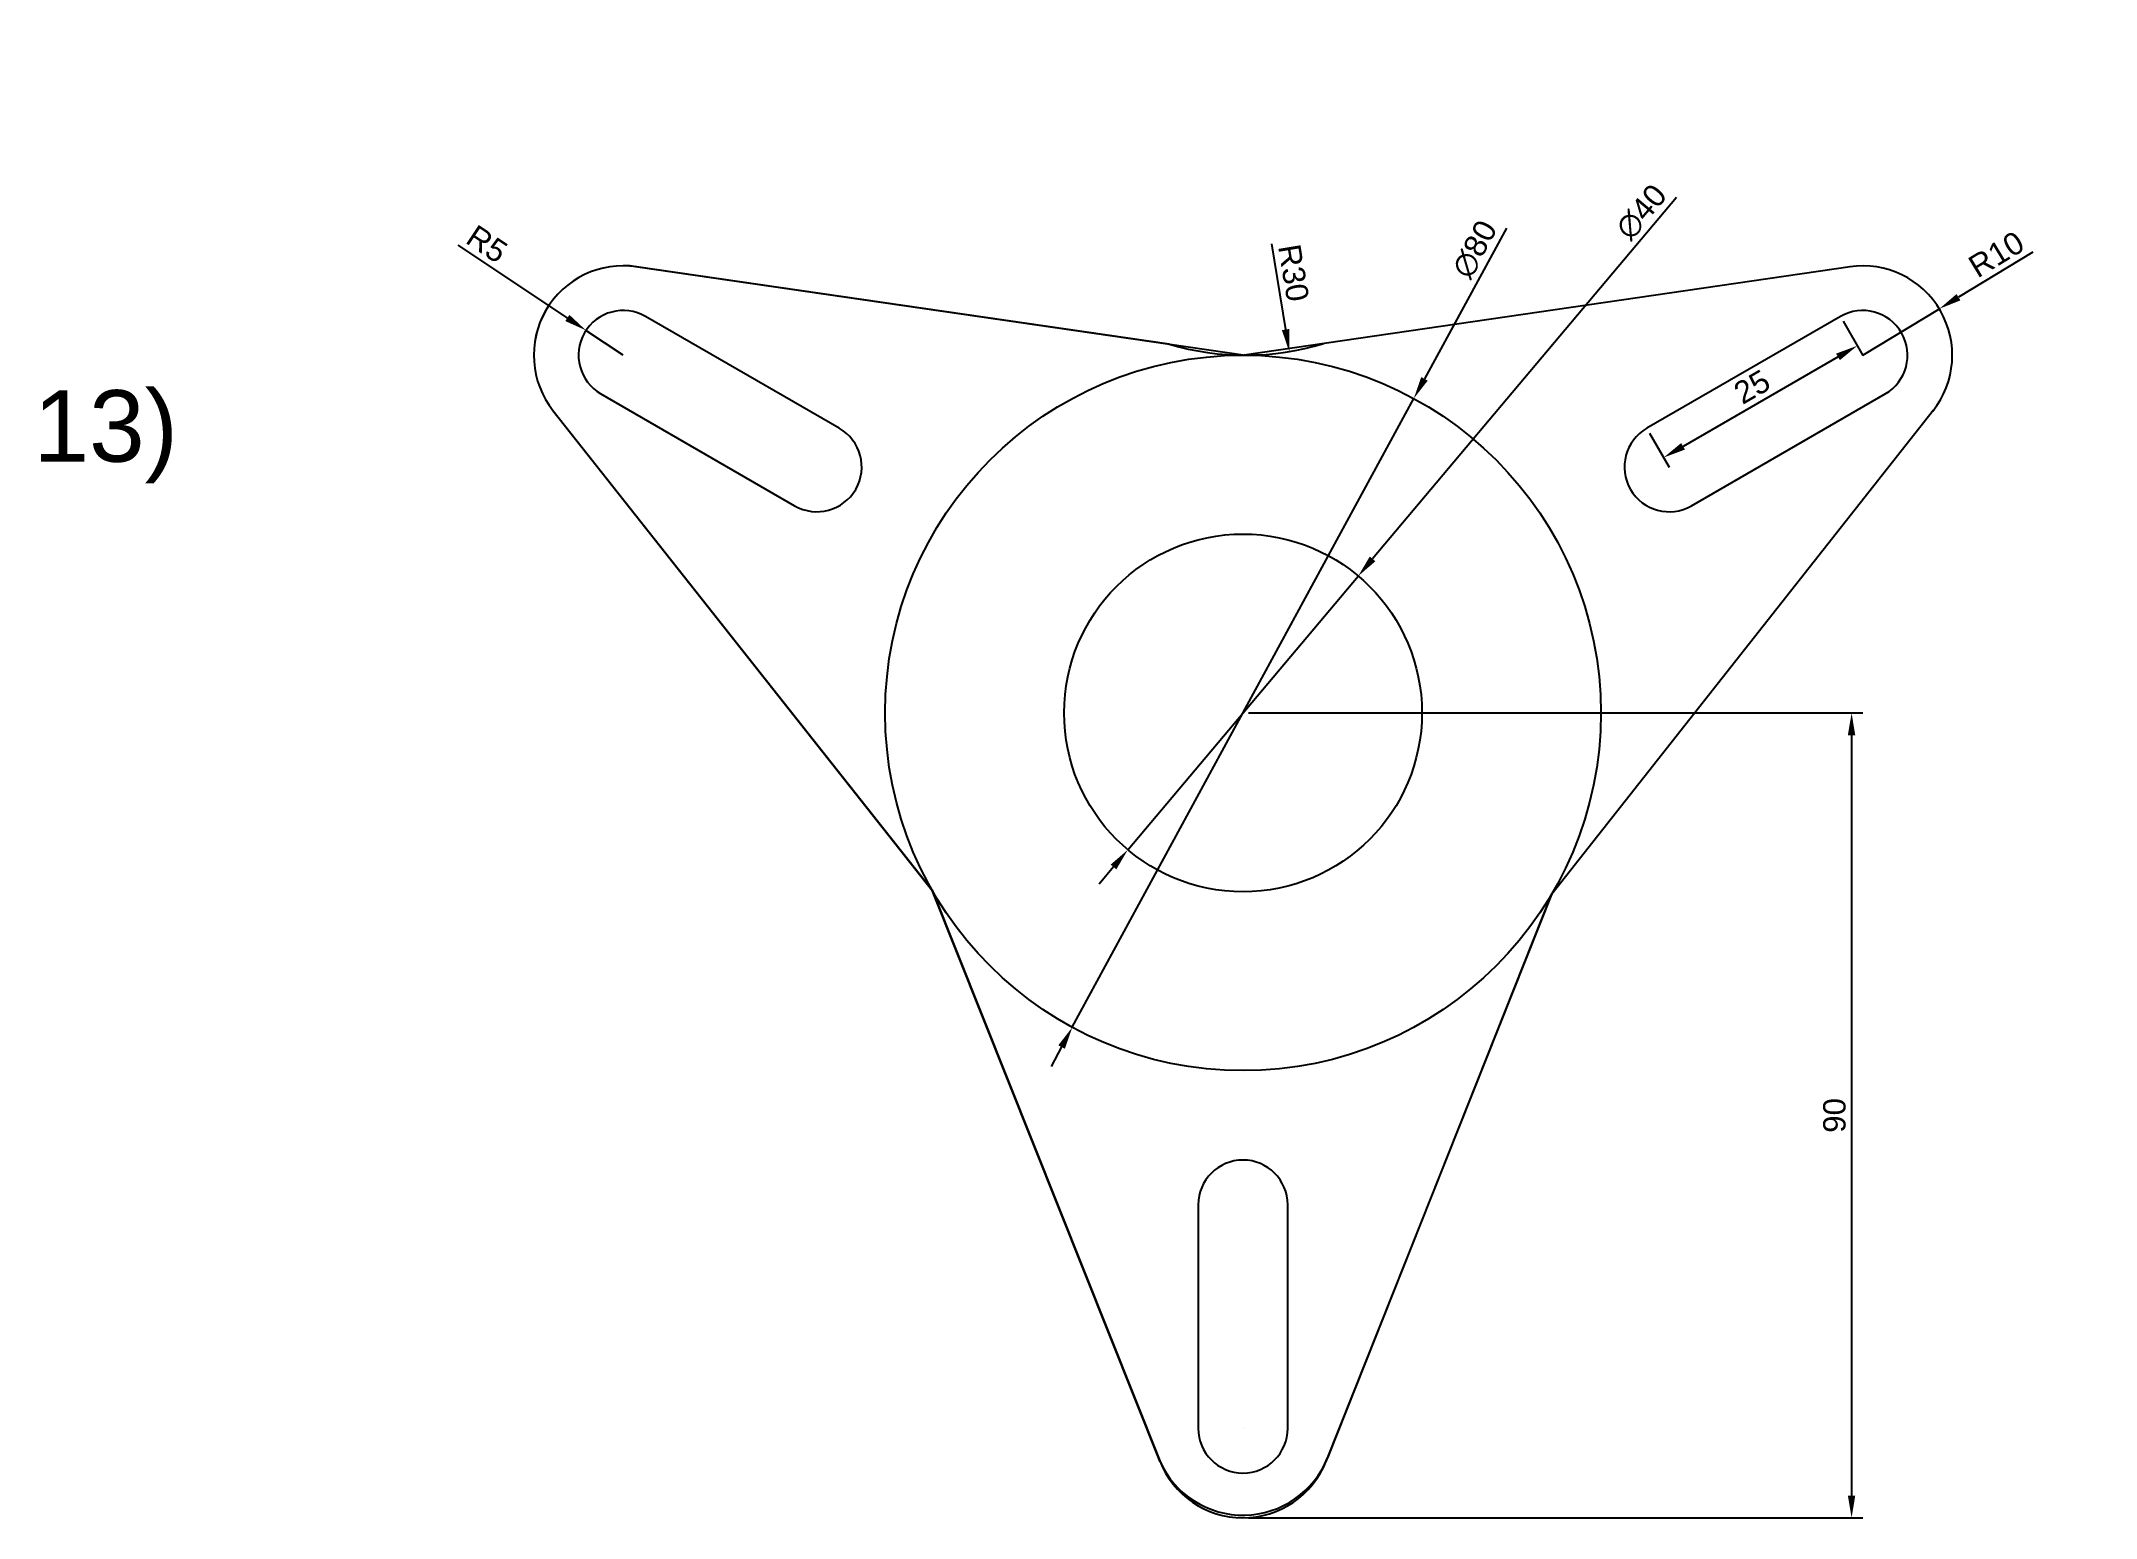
# Model space of a CAD drawing. Header units: millimetres. Extents: x 2988 to 3218, y 1637 to 1802.
import ezdxf

# ---------------------------------------------------------------- set-up
doc = ezdxf.new("R2010")
doc.units = ezdxf.units.MM
doc.styles.get("Standard").update_dxf_attribs({"font": 'arial.ttf'})
doc.dimstyles.new('ISO-25', dxfattribs={"dimtxt": 2.5, "dimasz": 2.5, "dimexe": 1.25, "dimexo": 0.625, "dimtad": 1, "dimtxsty": 'Standard', "dimcen": 2.5, "dimadec": 0, "dimazin": 0, "dimtfac": 1, "dimtmove": 0, "dimatfit": 3, "dimfxl": 1, "dimarcsym": 0})

# ---------------------------------------------------------------- blocks, each defined once
blk = doc.blocks.new('*U5')
for p, q in [((-9.16, -28.88), (-34.68, 35.12)), ((9.39, -28.83), (34.68, 34.77)), ((-4.9, -0.12), (-4.9, -25.12)), ((5.1, -25.12), (5.1, -0.12))]:
    blk.add_line(p, q)
for centre, radius, start, end in [((0.1, -0.12), 5, 0, 180), ((0.1, -25.12), 5, 180, 0), ((0.1, -25.12), 10, 201.37, 338.3663)]:
    blk.add_arc(centre, radius, start, end)
blk = doc.blocks.new('*U6')
at = {"color": 0, "linetype": 'ByBlock', "lineweight": -2, "transparency": 16777216}
for p, rotation in [((3074.98, 1754.3), 240), ((3170.03, 1754.12), 120)]:
    blk.add_blockref('*U5', p, dxfattribs=dict(at, rotation=rotation))
blk.add_blockref('*U5', (3122.35, 1671.9), dxfattribs=at)
blk = doc.blocks.new('*D7')
at = {"color": 0, "lineweight": -2, "transparency": 16777216}
blk.add_line((3125.63, 1779.23), (3127.21, 1769.64), dxfattribs=at)
at = {"color": 0, "transparency": 16777216}
blk.add_solid([(3127.63, 1769.71), (3126.8, 1769.57), (3127.62, 1767.17)], dxfattribs=at)
at = {"layer": 'Defpoints', "color": 0, "transparency": 16777216}
for p in [(3122.74, 1796.77), (3127.62, 1767.17)]:
    blk.add_point(p, dxfattribs=at)
at = {"color": 0, "transparency": 16777216, "insert": (3128.1, 1775.98), "char_height": 2.5, "attachment_point": 5, "rotation": 279.3694}
blk.add_mtext('R30', dxfattribs=at)
blk = doc.blocks.new('*D8')
at = {"color": 0, "lineweight": -2, "transparency": 16777216}
for p, q in [((3189.55, 1770.56), (3191.75, 1766.75)), ((3188.96, 1766.58), (3171.64, 1756.58)), ((3167.9, 1758.06), (3170.1, 1754.25))]:
    blk.add_line(p, q, dxfattribs=at)
at = {"color": 0, "transparency": 16777216}
for points in [[(3188.75, 1766.95), (3189.17, 1766.22), (3191.12, 1767.83)], [(3171.43, 1756.95), (3171.85, 1756.22), (3169.47, 1755.33)]]:
    blk.add_solid(points, dxfattribs=at)
at = {"layer": 'Defpoints', "color": 0, "transparency": 16777216}
for p in [(3189.24, 1771.1), (3167.59, 1758.6), (3169.47, 1755.33)]:
    blk.add_point(p, dxfattribs=at)
at = {"color": 0, "transparency": 16777216, "insert": (3179.35, 1763.23), "char_height": 2.5, "attachment_point": 5, "rotation": 30}
blk.add_mtext('25', dxfattribs=at)
blk = doc.blocks.new('*D9')
at = {"color": 0, "lineweight": -2, "transparency": 16777216}
for p, q in [((3123.08, 1726.77), (3191.73, 1726.77)), ((3190.48, 1724.27), (3190.48, 1639.27)), ((3123.08, 1636.77), (3191.73, 1636.77))]:
    blk.add_line(p, q, dxfattribs=at)
at = {"color": 0, "transparency": 16777216}
for points in [[(3190.06, 1724.27), (3190.89, 1724.27), (3190.48, 1726.77)], [(3190.06, 1639.27), (3190.89, 1639.27), (3190.48, 1636.77)]]:
    blk.add_solid(points, dxfattribs=at)
at = {"layer": 'Defpoints', "color": 0, "transparency": 16777216}
for p in [(3122.46, 1726.77), (3122.46, 1636.77), (3190.48, 1636.77)]:
    blk.add_point(p, dxfattribs=at)
at = {"color": 0, "transparency": 16777216, "insert": (3188.57, 1681.77), "char_height": 2.5, "attachment_point": 5, "rotation": 90}
blk.add_mtext('90', dxfattribs=at)
blk = doc.blocks.new('*D10')
at = {"color": 0, "lineweight": -2, "transparency": 16777216}
for p, q in [((3210.73, 1778.3), (3202.42, 1773.26)), ((3191.74, 1766.77), (3200.29, 1771.96))]:
    blk.add_line(p, q, dxfattribs=at)
at = {"color": 0, "transparency": 16777216}
blk.add_solid([(3202.21, 1773.61), (3202.64, 1772.9), (3200.29, 1771.96)], dxfattribs=at)
at = {"layer": 'Defpoints', "color": 0, "transparency": 16777216}
for p in [(3200.29, 1771.96), (3191.74, 1766.77)]:
    blk.add_point(p, dxfattribs=at)
at = {"color": 0, "transparency": 16777216, "insert": (3206.66, 1778.05), "char_height": 2.5, "attachment_point": 5, "rotation": 31.2502}
blk.add_mtext('R10', dxfattribs=at)
blk = doc.blocks.new('*D12')
at = {"color": 0, "lineweight": -2, "transparency": 16777216}
for p, q in [((3034.68, 1779.09), (3046.93, 1770.93)), ((3053.17, 1766.77), (3049.01, 1769.55))]:
    blk.add_line(p, q, dxfattribs=at)
at = {"color": 0, "transparency": 16777216}
blk.add_solid([(3047.16, 1771.28), (3046.7, 1770.59), (3049.01, 1769.55)], dxfattribs=at)
at = {"layer": 'Defpoints', "color": 0, "transparency": 16777216}
for p in [(3049.01, 1769.55), (3053.17, 1766.77)]:
    blk.add_point(p, dxfattribs=at)
at = {"color": 0, "transparency": 16777216, "insert": (3037.94, 1779.2), "char_height": 2.5, "attachment_point": 5, "rotation": 326.3276}
blk.add_mtext('R5', dxfattribs=at)
blk = doc.blocks.new('*D14')
at = {"color": 0, "lineweight": -2, "transparency": 16777216}
for p, q in [((3151.89, 1780.99), (3142.73, 1764.13)), ((3103.37, 1691.62), (3141.54, 1761.93)), ((3102.18, 1689.42), (3100.99, 1687.23))]:
    blk.add_line(p, q, dxfattribs=at)
at = {"color": 0, "transparency": 16777216}
for points in [[(3142.37, 1764.32), (3143.1, 1763.93), (3141.54, 1761.93)], [(3101.81, 1689.62), (3102.54, 1689.22), (3103.37, 1691.62)]]:
    blk.add_solid(points, dxfattribs=at)
at = {"layer": 'Defpoints', "color": 0, "transparency": 16777216}
for p in [(3141.54, 1761.93), (3103.37, 1691.62)]:
    blk.add_point(p, dxfattribs=at)
at = {"color": 0, "transparency": 16777216, "insert": (3148.36, 1778.62), "char_height": 2.5, "attachment_point": 5, "rotation": 61.5043}
blk.add_mtext('∅80', dxfattribs=at)
blk = doc.blocks.new('*D15')
at = {"color": 0, "lineweight": -2, "transparency": 16777216}
for p, q in [((3170.91, 1784.41), (3136.94, 1744)), ((3109.58, 1711.47), (3135.33, 1742.08)), ((3107.97, 1709.55), (3106.37, 1707.64))]:
    blk.add_line(p, q, dxfattribs=at)
at = {"color": 0, "transparency": 16777216}
for points in [[(3136.62, 1744.26), (3137.25, 1743.73), (3135.33, 1742.08)], [(3107.66, 1709.82), (3108.29, 1709.28), (3109.58, 1711.47)]]:
    blk.add_solid(points, dxfattribs=at)
at = {"layer": 'Defpoints', "color": 0, "transparency": 16777216}
for p in [(3135.33, 1742.08), (3109.58, 1711.47)]:
    blk.add_point(p, dxfattribs=at)
at = {"color": 0, "transparency": 16777216, "insert": (3166.98, 1782.79), "char_height": 2.5, "attachment_point": 5, "rotation": 49.9419}
blk.add_mtext('∅40', dxfattribs=at)

msp = doc.modelspace()

# ---------------------------------------------------------------- linework, layer by layer
for p, q in [((3114.202, 1768.013), (3054.674, 1776.661)), ((3122.738, 1766.773), (3122.738, 1766.797)), ((3045.332, 1760.567), (3087.673, 1707.019)), ((3087.704, 1706.942), (3113.143, 1643.13)), ((3131.915, 1643.499), (3156.954, 1706.53)), ((3122.455, 1646.774), (3122.455, 1646.774))]:
    msp.add_line(p, q)
for radius in [40, 20]:
    msp.add_circle((3122.455, 1726.774), radius)
for centre, radius, start, end in [((3053.173, 1766.774), 10, 81.37001, 218.36633), ((3122.738, 1796.773), 30, 253.46879, 286.93564), ((3122.451, 1647.257), 10.182, 203.91191, 338.34316)]:
    msp.add_arc(centre, radius, start, end)

# ---------------------------------------------------------------- block references
msp.add_blockref('*U6', (0, 0))

# ---------------------------------------------------------------- texts
at = {"insert": (2987.251, 1762.862), "char_height": 8, "attachment_point": 1}
msp.add_mtext_dynamic_manual_height_columns('13)', width=45.85843, gutter_width=12.5, heights=[0], dxfattribs=at)

# ---------------------------------------------------------------- dimensions: what is measured, and where the dimension line sits
for center, mpoint, picture, middle in [((3122.738, 1796.773), (3127.622, 1767.173), '*D7', (3126.22, 1775.666)), ((3053.173, 1766.774), (3049.012, 1769.546), '*D12', (3036.889, 1777.622))]:
    dim = msp.add_radius_dim(center=center, mpoint=mpoint, dimstyle='ISO-25')
    dim.commit()
    dim.dimension.update_dxf_attribs({"geometry": picture, "text_midpoint": middle, "dimtype": 164})
for p1, p2, picture, middle in [((3109.584, 1711.466), (3135.326, 1742.082), '*D15', (3168.488, 1781.521)), ((3103.371, 1691.62), (3141.539, 1761.928), '*D14', (3150.089, 1777.679))]:
    dim = msp.add_diameter_dim_2p(p1=p1, p2=p2, dimstyle='ISO-25')
    dim.commit()
    dim.dimension.update_dxf_attribs({"geometry": picture, "text_midpoint": middle, "dimtype": 163})
dim = msp.add_radius_dim(center=(3191.737, 1766.774), mpoint=(3200.286, 1771.962), dimstyle='ISO-25')
dim.commit()
dim.dimension.update_dxf_attribs({"geometry": '*D10', "text_midpoint": (3206.658, 1778.053)})
dim = msp.add_aligned_dim(p1=(3189.237, 1771.104), p2=(3167.586, 1758.604), distance=3.776, dimstyle='ISO-25')
dim.commit()
dim.dimension.update_dxf_attribs({"geometry": '*D8', "text_midpoint": (3179.349, 1763.231)})
dim = msp.add_linear_dim(base=(3190.475, 1636.774), p1=(3122.455, 1726.774), p2=(3122.455, 1636.774), angle=90, dimstyle='ISO-25')
dim.commit()
dim.dimension.update_dxf_attribs({"geometry": '*D9', "text_midpoint": (3188.574, 1681.774)})

doc.saveas('drawing.dxf')
